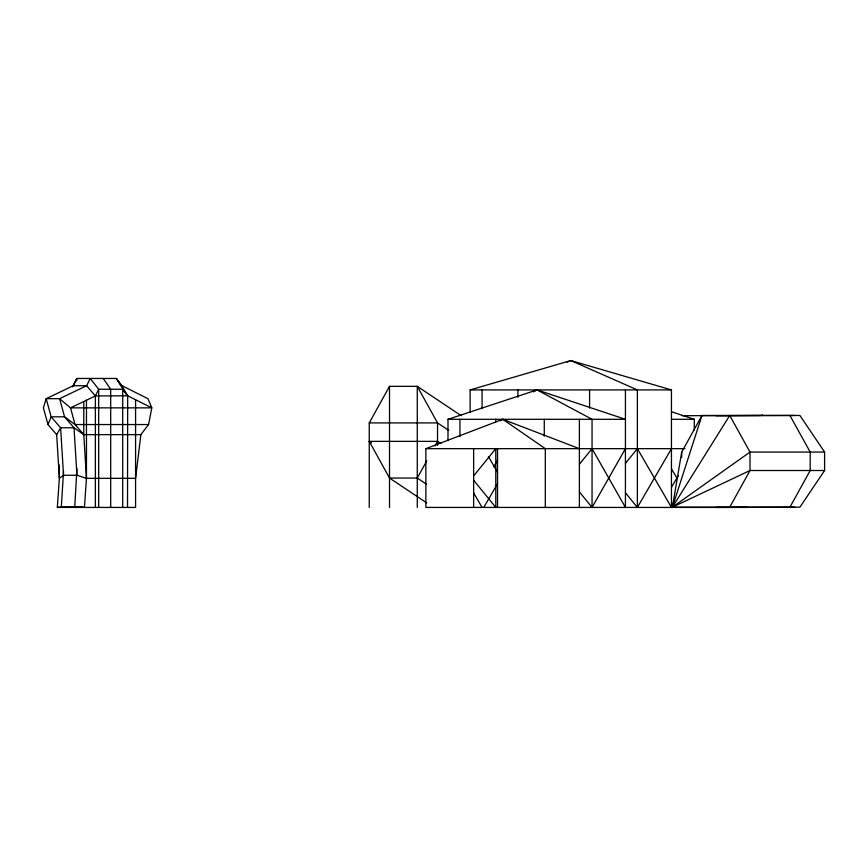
<?xml version="1.0" encoding="UTF-8"?>
<svg xmlns="http://www.w3.org/2000/svg" width="868" height="868" viewBox="0 0 868 868"><rect width="100%" height="100%" fill="white"/><g stroke="black" fill="none" stroke-linecap="round" stroke-linejoin="round"><path stroke-width="1.3" d="M135.582 399.757L135.582 507.433L57.331 507.433L59.36 478.322L59.36 465.085M57.331 507.433L61.324 506.912L63.538 471.313M76.948 468.666L74.735 506.912L84.435 507.433L86.464 478.322L86.464 400.213M140.866 434.64L135.582 478.322L86.464 478.322L76.948 475.263L63.538 475.263L59.36 478.322L56.67 434.64L60.608 427.783L74.019 427.783L83.784 434.64L140.866 434.64L148.591 424.55L151.792 407.862L147.951 398.683L121.726 385.566L116.334 378.459L76.807 378.459L73.216 385.728L46.188 398.683L43.4 407.862L47.968 424.55L56.67 434.64M824.6 470.51L750.006 470.51L672.396 507.194L681.705 452.065L701.973 415.468L799.916 415.468L824.6 452.065L824.6 470.51L799.916 507.194L672.396 507.194L674.024 500.814M824.6 452.065L750.006 452.065L672.396 507.194L701.973 415.468M47.968 424.55L51.147 416.814L46.188 398.683L59.599 398.683L86.626 385.728L90.218 378.459L98.681 389.255L98.681 507.433M72.738 386.857L76.807 378.459L76.807 380.878M95.382 507.433L95.382 395.949L98.681 389.255L122.703 389.255L127.672 395.797L151.792 407.862L70.503 407.862L59.599 398.683L64.558 416.814L74.019 427.783L76.948 475.263M440.922 443.635L437.537 441.367L369.247 441.367L389.515 478.051L417.269 478.051L426.774 460.854M435.009 445.957L437.537 441.367M729.738 507.194L750.006 470.51L750.006 452.065L729.738 415.468L672.396 507.194M789.923 507.194L810.191 470.51L810.191 452.065L789.923 415.468M369.247 507.433L369.247 422.922L389.515 386.336L417.269 386.336L461.244 415.707M579.39 491.863L592.052 507.433L625.427 448.669M493.729 466.756L497.657 459.975M483.747 507.433L497.559 483.671M625.427 492.742L637.372 507.433L671.452 448.669M671.55 487.089L678.244 475.794M127.52 507.433L127.672 395.797L125.187 392.531M473.592 475.957L495.78 448.669L495.78 507.433L473.592 480.156M579.39 464.239L592.052 448.669L625.427 507.433L625.427 389.916M625.427 463.36L637.372 448.669L671.452 507.433L671.452 389.916L570.786 360.567L470.13 389.916L470.13 412.615M500.608 420.796L502.8 419.298L579.39 448.669M533.484 391.826L537.064 389.916L625.427 419.298L447.996 419.298L447.996 440.662M121.726 385.566L127.672 395.797L95.382 395.949L70.503 407.862L75.071 424.55L83.784 434.64L86.464 478.322M567.097 362.195L570.786 360.567L637.372 389.916L637.372 507.433M747.088 507.433L425.863 507.433L425.863 448.669L502.8 419.298L545.31 448.669L545.31 507.433M447.996 419.298L537.064 389.916L592.052 419.298L592.052 507.433M716.046 415.707L760.9 415.468M794.719 415.468L682.118 415.707M716.046 507.433L794.719 507.194M73.216 385.728L86.626 385.728L95.382 395.949M470.13 389.916L671.452 389.916M671.55 419.298L694.302 419.298L694.302 429.975M369.247 422.922L437.537 422.922L448.81 430.463M148.591 424.55L75.071 424.55L64.558 416.814L51.147 416.814L60.608 427.783L63.538 475.263M425.863 448.669L684.939 448.669M61.324 506.912L82.666 506.912M671.398 411.736L694.302 419.298M369.247 441.367L371.504 442.875M417.269 478.051L426.296 484.084M389.515 478.051L426.709 502.908M121.563 385.728L116.334 378.459L125.122 392.618M103.281 378.459L110.692 389.255L110.692 507.433M671.55 469.013L676.91 478.051M488.413 456.579L497.581 472.376M473.559 492.742L482.076 507.433M762.158 414.752L762.158 415.468M681.705 452.065L681.705 457.338M589.589 389.916L589.589 408.058M579.39 419.298L579.39 507.433M544.279 419.298L544.279 436.148M517.914 389.916L517.914 397.262M497.527 448.669L497.527 507.433M495.78 419.298L495.78 421.815M482.076 389.916L482.076 408.611M473.635 448.669L473.635 507.433M459.942 419.298L459.942 436.658M437.537 445.414L437.537 422.922L417.269 386.336L417.269 507.433M389.515 386.336L389.515 507.433M122.703 389.255L122.703 507.433M83.784 401.504L83.784 434.64"/></g></svg>
